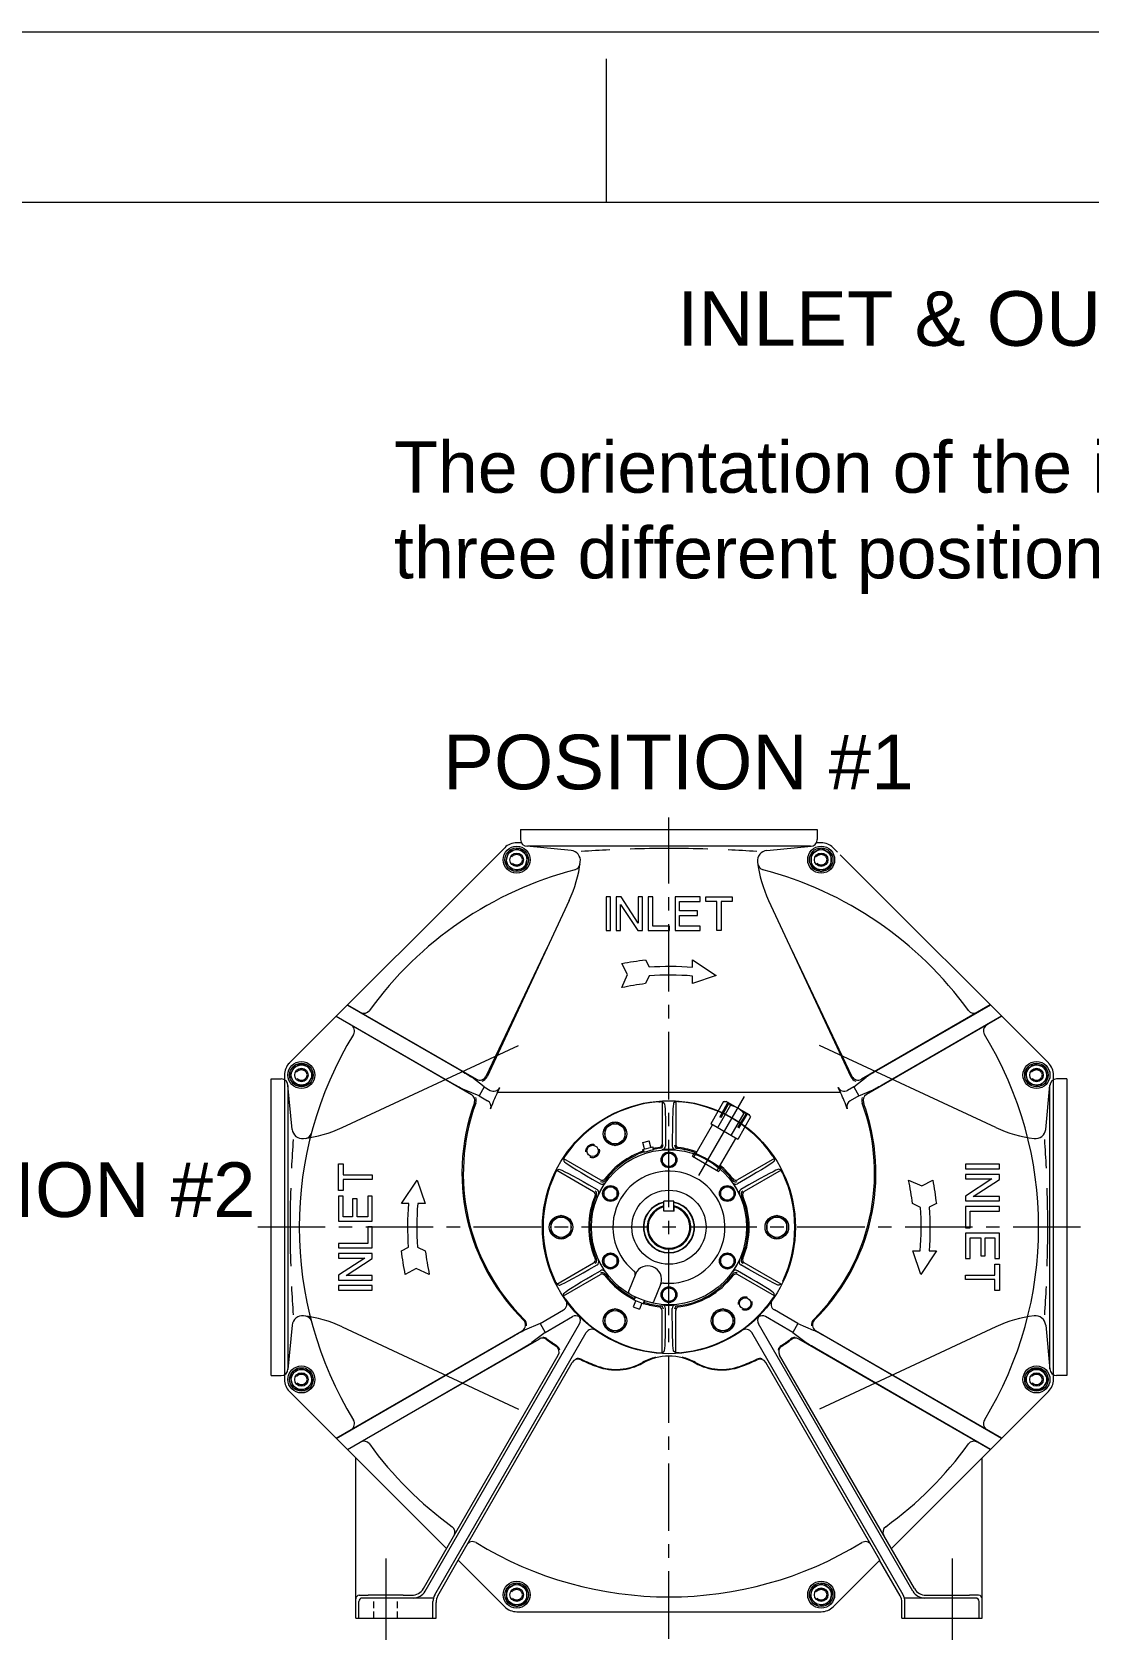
# Model space of a CAD drawing. Header units: inches. Extents: x -48 to 250, y -21 to 207.
# Drawn here: x 4.9 to 44.1, y 147.1 to 206.8 of the extents above; entities that cross this region are included whole.
import ezdxf
from ezdxf.enums import TextEntityAlignment as Align

# ---------------------------------------------------------------- set-up
doc = ezdxf.new("R2010")
doc.units = ezdxf.units.IN
doc.header["$MEASUREMENT"] = 0
doc.linetypes.add('CENTER', pattern=[2, 1.25, -0.25, 0.25, -0.25])
doc.linetypes.add('HIDDEN', pattern=[0.375, 0.25, -0.125])
for name, color, linetype, lineweight in [('CEN', 3, 'CENTER', 5), ('CEN-HIDE', 3, 'CENTER', 5), ('HID', 6, 'HIDDEN', 5), ('HID-HIDE', 6, 'HIDDEN', 5), ('OBJ', 7, 'Continuous', 5), ('TXT', 7, 'Continuous', 5)]:
    doc.layers.add(name, color=color, linetype=linetype, lineweight=lineweight)
doc.layers.add('Title Block', color=7, linetype='Continuous')
doc.styles.add('ACANSTS', font='romans.shx', dxfattribs={"height": 1})
doc.styles.add('Roman', font='romans')
doc.styles.get("Standard").update_dxf_attribs({"font": 'arial.ttf'})

# ---------------------------------------------------------------- blocks, each defined once
blk = doc.blocks.new('LONE STAR BLOWER TITLE BLOCK (SIZE A)')
at = {"layer": 'Title Block', "lineweight": 15}
for p, q in [((23.625, 18), (0, 18)), ((5.9062, 17.5), (5.9062, 17.9219)), ((23.125, 17.5), (0.5, 17.5)), ((23.125, 17.5), (0.5, 17.5))]:
    blk.add_line(p, q, dxfattribs=at)
at = {"layer": 'Title Block', "lineweight": 15, "style": 'ACANSTS'}
for tag, p, height in [('DRAWN_BY', (14.3692, 2.2855), 0.135), ('DRAWN_DATE', (15.5145, 2.2938), 0.135), ('DRAWING_SUBTITLE', (17.5134, 1.9768), 0.2025), ('CHECKED_BY', (14.3914, 1.9397), 0.135), ('CHECK_DATE', (15.4958, 1.9404), 0.135), ('DRAWING_SUBTITLE', (17.5109, 1.5494), 0.2025), ('ENGINEER', (14.3854, 1.6081), 0.135), ('ENG_DATE', (15.4868, 1.6029), 0.135), ('MANUFACTURING', (14.3811, 1.2706), 0.135), ('MFG_DATE', (15.4879, 1.2695), 0.135), ('CONTROL', (14.3811, 0.9331), 0.135), ('CONTROL_DATE', (15.4879, 0.932), 0.135), ('CAGE_CODE', (17.7275, 0.9163), 0.135), ('MODEL_FILE_NAME', (8.2952, 0.6111), 0.135), ('APPROVED_BY', (14.3698, 0.5685), 0.135), ('APPROVAL_DATE', (15.4796, 0.5615), 0.135)]:
    blk.add_attdef(tag, p, '', height=height, dxfattribs=at)
at = {"layer": 'Title Block', "lineweight": 15, "style": 'Roman', "flags": 8}
for tag, height, p in [('DWG_NUMBER', 0.2812, (18.9096, 1.1474)), ('SCALE', 0.135, (17.9035, 0.7041)), ('SHEETNUMBER', 0.135, (21.2556, 0.7041)), ('TOTA_SHEETS', 0.135, (21.8939, 0.7016))]:
    blk.add_attdef(tag, text='', height=height, dxfattribs=at).set_placement(p, align=Align.TOP_LEFT)
at = {"layer": 'Title Block', "lineweight": 15, "style": 'ACANSTS'}
blk.add_attdef('REVISION', text='', height=0.135, dxfattribs=at).set_placement((22.8495, 0.8933), align=Align.CENTER)

msp = doc.modelspace()

# ---------------------------------------------------------------- linework, layer by layer
at = {"lineweight": 5}
for p, q in [((18.658, 148.787), (17.359, 148.787)), ((38.044, 148.787), (39.658, 148.787)), ((16.895, 147.937), (19.872, 147.937)), ((37.145, 147.937), (40.122, 147.937))]:
    msp.add_line(p, q, dxfattribs=at)
at = {"layer": 'CEN', "color": 5, "linetype": 'CENTER', "lineweight": 5, "ltscale": 2}
for p, q in [((28.509, 147.179), (28.509, 177.634)), ((43.766, 162.437), (13.252, 162.437))]:
    msp.add_line(p, q, dxfattribs=at)
at = {"layer": 'CEN', "color": 5, "linetype": 'Continuous', "lineweight": 5, "ltscale": 0.75}
msp.add_line((29.617, 164.355), (31.309, 167.287), dxfattribs=at)
at = {"layer": 'CEN-HIDE', "color": 5, "linetype": 'Continuous', "lineweight": 5, "ltscale": 2}
for p, q in [((18.009, 150.155), (18.009, 147.136)), ((39.009, 150.155), (39.009, 147.136))]:
    msp.add_line(p, q, dxfattribs=at)
at = {"layer": 'HID', "color": 7, "lineweight": 5, "ltscale": 0.375}
for p, q in [((27.547, 165.325), (27.579, 165.217)), ((27.898, 165.419), (27.924, 165.309)), ((27.224, 159.742), (27.268, 159.843)), ((27.561, 159.605), (27.599, 159.709))]:
    msp.add_line(p, q, dxfattribs=at)
at = {"layer": 'HID', "color": 7, "linetype": 'Continuous', "lineweight": 5}
for p, q in [((29.379, 165.07), (29.447, 165.186)), ((30.421, 164.624), (30.354, 164.507))]:
    msp.add_line(p, q, dxfattribs=at)
at = {"layer": 'HID', "color": 7, "lineweight": 5, "ltscale": 2}
for centre in [(25.68, 165.265), (31.337, 159.608)]:
    msp.add_circle(centre, 0.25, dxfattribs=at)
at = {"layer": 'HID-HIDE', "color": 7, "linetype": 'Continuous', "lineweight": 5, "ltscale": 2}
for p, q in [((30.537, 167.104), (30.057, 166.272)), ((30.787, 166.959), (30.307, 166.128)), ((30.395, 166.516), (30.691, 167.066)), ((30.734, 167.041), (30.438, 166.491)), ((30.537, 167.104), (30.626, 167.104)), ((31.492, 166.604), (30.626, 167.104)), ((31.287, 166.671), (30.807, 165.839)), ((31.384, 166.666), (31.055, 166.135)), ((31.537, 166.526), (31.057, 165.695)), ((31.098, 166.11), (31.427, 166.641)), ((31.537, 166.526), (31.492, 166.604)), ((29.434, 165.038), (30.124, 166.233)), ((31.057, 165.695), (30.057, 166.272)), ((30.3, 164.538), (30.99, 165.733)), ((28.696, 163.407), (28.322, 163.407)), ((28.322, 163.033), (28.322, 163.407)), ((28.696, 163.033), (28.696, 163.407)), ((28.321, 163.033), (28.321, 163.227)), ((28.697, 163.033), (28.321, 163.033)), ((28.697, 163.033), (28.697, 163.227))]:
    msp.add_line(p, q, dxfattribs=at)
at = {"layer": 'HID-HIDE', "color": 7, "lineweight": 5, "ltscale": 2}
for p, q in [((24.347, 164.551), (24.437, 164.587)), ((24.597, 164.984), (24.611, 164.888))]:
    msp.add_line(p, q, dxfattribs=at)
at = {"layer": 'HID-HIDE', "color": 7, "linetype": 'Continuous', "lineweight": 5}
msp.add_line((29.379, 165.07), (30.354, 164.507), dxfattribs=at)
at = {"layer": 'HID-HIDE', "color": 7, "lineweight": 5}
for p, q in [((17.569, 147.937), (17.569, 148.655)), ((18.449, 147.937), (18.449, 148.655))]:
    msp.add_line(p, q, dxfattribs=at)
at = {"layer": 'HID-HIDE', "color": 7, "lineweight": 5, "ltscale": 2}
for centre in [(22.864, 176.064), (34.153, 176.064), (14.882, 168.081), (42.136, 168.081), (14.882, 156.792), (42.136, 156.792), (22.864, 148.809), (34.153, 148.809)]:
    msp.add_circle(centre, 0.202, dxfattribs=at)
at = {"layer": 'HID-HIDE', "color": 7, "linetype": 'Continuous', "lineweight": 5, "ltscale": 2}
for centre, radius, start, end in [((30.556, 166.849), 0.256, 25.61575, 85.61575), ((30.581, 166.026), 0.955, 42.41205, 77.58795), ((31.306, 166.416), 0.256, 34.38425, 94.38425), ((27.866, 161.323), 4.174, 52.255, 67.745), ((28.851, 163.03), 2.237, 72.91628, 74.5644), ((28.851, 163.03), 2.237, 45.4356, 47.08372), ((28.509, 162.437), 0.949, 101.36751, 78.63249), ((28.509, 162.437), 0.936, 101.52134, 78.47866), ((28.509, 162.437), 0.812, 103.31447, 76.68553), ((28.509, 162.437), 0.777, 103.99543, 76.00457)]:
    msp.add_arc(centre, radius, start, end, dxfattribs=at)
at = {"layer": 'HID-HIDE', "color": 7, "lineweight": 5, "ltscale": 2, "extrusion": (0, 0, -1)}
for centre, start_param, end_param in [((24.29, 164.434), 4.720197, 6.242823), ((24.296, 164.436), -1.562988, -0.039232)]:
    msp.add_ellipse(centre, major_axis=(0.058, 0.117), ratio=0.03491, start_param=start_param, end_param=end_param, dxfattribs=at)
at = {"layer": 'HID-HIDE', "color": 7, "lineweight": 5, "ltscale": 2}
for centre, start_param, end_param in [((24.67, 165.092), 4.720197, 6.242823), ((24.671, 165.085), -1.562988, -0.039232)]:
    msp.add_ellipse(centre, major_axis=(-0.073, -0.108), ratio=0.03491, start_param=start_param, end_param=end_param, dxfattribs=at)
at = {"layer": 'OBJ', "color": 7, "lineweight": 5}
for p, q in [((23.009, 177.187), (34.009, 177.187)), ((23.009, 177.187), (34.009, 177.187)), ((23.009, 177.187), (23.009, 176.812)), ((34.009, 177.187), (34.009, 176.812)), ((22.419, 176.509), (14.436, 168.527)), ((23.038, 176.694), (22.864, 176.694)), ((24.882, 176.405), (23.235, 176.563)), ((33.759, 176.562), (23.259, 176.562)), ((32.136, 176.405), (33.783, 176.563)), ((34.153, 176.694), (33.979, 176.694)), ((34.759, 176.349), (34.599, 176.509)), ((42.581, 168.527), (34.859, 176.249)), ((24.814, 174.555), (21.764, 168.015)), ((32.204, 174.555), (35.253, 168.015)), ((23.986, 172.78), (21.722, 168.032)), ((33.031, 172.78), (35.296, 168.032)), ((16.585, 170.675), (20.816, 168.232)), ((16.592, 170.683), (21.371, 167.923)), ((40.425, 170.683), (35.646, 167.923)), ((40.433, 170.675), (36.202, 168.232)), ((16.167, 170.258), (21.187, 167.36)), ((16.174, 170.265), (20.536, 167.747)), ((40.85, 170.258), (35.831, 167.36)), ((40.843, 170.265), (36.482, 167.747)), ((16.391, 166.132), (22.93, 169.181)), ((40.627, 166.132), (34.087, 169.181)), ((13.759, 156.937), (13.759, 167.937)), ((13.759, 156.937), (13.759, 167.937)), ((13.759, 167.937), (14.134, 167.937)), ((14.252, 168.081), (14.252, 156.792)), ((14.54, 166.063), (14.383, 167.71)), ((14.384, 167.687), (14.384, 157.187)), ((21.47, 167.312), (20.933, 167.532)), ((21.66, 167.641), (21.201, 167.996)), ((21.66, 167.641), (21.47, 167.312)), ((21.66, 167.641), (21.884, 167.512)), ((22.136, 167.409), (22.235, 167.623)), ((34.882, 167.409), (34.782, 167.623)), ((35.358, 167.641), (35.134, 167.512)), ((35.358, 167.641), (35.817, 167.996)), ((35.358, 167.641), (35.548, 167.312)), ((35.548, 167.312), (36.085, 167.532)), ((42.477, 166.063), (42.635, 167.71)), ((42.634, 157.187), (42.634, 167.687)), ((42.766, 156.792), (42.766, 168.081)), ((43.259, 167.937), (42.884, 167.937)), ((43.259, 167.937), (43.259, 156.937)), ((43.259, 167.937), (43.259, 156.937)), ((21.47, 167.312), (21.786, 167.13)), ((34.869, 167.437), (22.147, 167.437)), ((28.259, 167.098), (28.335, 167.038)), ((28.259, 167.095), (28.259, 165.519)), ((28.759, 167.098), (28.682, 167.038)), ((28.759, 167.095), (28.759, 165.519)), ((35.548, 167.312), (35.232, 167.13)), ((28.384, 165.789), (28.384, 165.444)), ((28.634, 165.789), (28.634, 165.444)), ((27.529, 165.32), (27.915, 165.424)), ((27.529, 165.32), (27.56, 165.217)), ((27.537, 165.581), (27.778, 165.646)), ((27.602, 165.34), (27.537, 165.581)), ((27.843, 165.404), (27.778, 165.646)), ((27.915, 165.424), (27.94, 165.319)), ((24.347, 164.551), (24.437, 164.587)), ((24.35, 164.549), (25.715, 163.761)), ((24.597, 164.984), (24.611, 164.888)), ((24.6, 164.982), (25.965, 164.194)), ((32.418, 164.982), (31.053, 164.194)), ((32.668, 164.549), (31.303, 163.761)), ((32.421, 164.984), (32.407, 164.888)), ((32.671, 164.551), (32.58, 164.587)), ((25.543, 164.004), (25.842, 163.832)), ((25.668, 164.221), (25.967, 164.049)), ((31.349, 164.221), (31.051, 164.049)), ((31.474, 164.004), (31.176, 163.832)), ((24.35, 160.324), (25.715, 161.112)), ((25.543, 160.869), (25.842, 161.041)), ((31.474, 160.869), (31.176, 161.041)), ((32.668, 160.324), (31.303, 161.112)), ((24.6, 159.891), (25.965, 160.679)), ((25.668, 160.652), (25.967, 160.825)), ((27.275, 160.717), (27.005, 160.048)), ((31.349, 160.652), (31.051, 160.825)), ((32.418, 159.891), (31.053, 160.679)), ((24.347, 160.322), (24.437, 160.286)), ((24.597, 159.889), (24.611, 159.986)), ((27.207, 159.749), (27.252, 159.851)), ((28.202, 160.343), (27.932, 159.674)), ((32.421, 159.889), (32.407, 159.986)), ((32.671, 160.322), (32.58, 160.286)), ((23.731, 158.867), (24.6, 159.368)), ((27.277, 159.72), (27.183, 159.489)), ((27.183, 159.489), (27.415, 159.395)), ((27.207, 159.749), (27.578, 159.599)), ((27.508, 159.627), (27.415, 159.395)), ((27.578, 159.599), (27.617, 159.704)), ((28.259, 157.779), (28.259, 159.355)), ((28.384, 159.085), (28.384, 159.429)), ((28.634, 159.085), (28.634, 159.429)), ((28.759, 157.779), (28.759, 159.355)), ((33.287, 158.867), (32.418, 159.368)), ((14.54, 158.81), (14.383, 157.163)), ((16.167, 154.615), (23.069, 158.6)), ((16.391, 158.742), (22.93, 155.692)), ((23.731, 158.867), (23.156, 158.625)), ((23.731, 158.867), (23.921, 158.538)), ((23.921, 158.538), (24.931, 159.121)), ((33.097, 158.538), (32.087, 159.121)), ((33.287, 158.867), (33.097, 158.538)), ((33.287, 158.867), (33.862, 158.625)), ((40.85, 154.615), (33.949, 158.6)), ((40.627, 158.742), (34.087, 155.692)), ((42.477, 158.81), (42.635, 157.163)), ((16.174, 154.608), (22.756, 158.408)), ((16.592, 154.191), (23.693, 158.29)), ((23.921, 158.538), (23.424, 158.161)), ((33.097, 158.538), (33.594, 158.161)), ((40.425, 154.191), (33.324, 158.29)), ((40.843, 154.608), (34.262, 158.408)), ((16.585, 154.198), (23.036, 157.923)), ((28.259, 157.775), (28.335, 157.835)), ((28.759, 157.775), (28.682, 157.835)), ((40.433, 154.198), (33.981, 157.923)), ((13.759, 156.937), (14.134, 156.937)), ((43.259, 156.937), (42.884, 156.937)), ((16.895, 147.937), (16.895, 153.887)), ((40.122, 147.937), (40.122, 153.887)), ((19.939, 148.772), (20.697, 150.085)), ((20.688, 150.095), (22.419, 148.364)), ((34.599, 148.364), (36.33, 150.095)), ((37.078, 148.772), (36.32, 150.085)), ((17.009, 147.937), (17.009, 148.557)), ((17.025, 148.787), (17.359, 148.787)), ((19.777, 148.687), (17.139, 148.687)), ((18.658, 148.787), (18.973, 148.787)), ((19.759, 147.937), (19.759, 148.553)), ((19.872, 147.937), (19.872, 148.522)), ((37.145, 147.937), (37.145, 148.522)), ((39.879, 148.687), (37.241, 148.687)), ((37.259, 147.937), (37.259, 148.553)), ((39.992, 148.787), (39.658, 148.787)), ((40.009, 147.937), (40.009, 148.557)), ((22.864, 148.179), (34.153, 148.179))]:
    msp.add_line(p, q, dxfattribs=at)
at = {"layer": 'OBJ', "lineweight": 5}
for p, q in [((19.464, 148.937), (25.193, 158.858)), ((37.553, 148.937), (31.825, 158.858)), ((19.826, 148.803), (25.441, 158.528)), ((37.192, 148.803), (31.577, 158.528)), ((19.406, 149.037), (24.405, 157.694)), ((20.688, 150.095), (24.917, 157.42)), ((36.33, 150.095), (32.101, 157.42)), ((37.611, 149.037), (32.613, 157.694)), ((14.436, 156.347), (20.263, 150.52)), ((36.755, 150.52), (42.581, 156.347))]:
    msp.add_line(p, q, dxfattribs=at)
at = {"layer": 'OBJ', "color": 7, "lineweight": 5}
for points in [[(22.976, 176.482), (22.558, 176.37), (22.446, 175.952), (22.752, 175.646), (23.17, 175.758), (23.282, 176.176)], [(34.528, 176.28), (34.153, 176.497), (33.778, 176.28), (33.778, 175.847), (34.153, 175.631), (34.528, 175.847)], [(26.342, 173.437), (26.342, 174.687), (26.175, 174.687), (26.175, 173.437)], [(27.534, 173.437), (27.534, 174.687), (27.367, 174.687), (27.367, 173.716), (26.734, 174.687), (26.55, 174.687), (26.55, 173.437), (26.717, 173.437), (26.717, 174.407), (27.35, 173.437)], [(28.525, 173.437), (28.525, 173.603), (27.909, 173.603), (27.909, 174.687), (27.742, 174.687), (27.742, 173.437)], [(29.667, 173.437), (29.667, 173.603), (28.9, 173.603), (28.9, 173.999), (29.567, 173.999), (29.567, 174.166), (28.9, 174.166), (28.9, 174.52), (29.667, 174.52), (29.667, 174.687), (28.734, 174.687), (28.734, 173.437)], [(30.284, 173.437), (30.284, 174.52), (29.875, 174.52), (29.875, 174.687), (30.859, 174.687), (30.859, 174.52), (30.45, 174.52), (30.45, 173.437)], [(14.665, 168.456), (14.449, 168.081), (14.665, 167.706), (15.098, 167.706), (15.315, 168.081), (15.098, 168.456)], [(42.554, 167.969), (42.442, 168.387), (42.024, 168.499), (41.718, 168.193), (41.83, 167.775), (42.248, 167.663)], [(26.884, 166.117), (26.509, 166.334), (26.134, 166.117), (26.134, 165.684), (26.509, 165.468), (26.884, 165.684)], [(28.259, 164.792), (28.509, 164.648), (28.759, 164.792), (28.759, 165.081), (28.509, 165.225), (28.259, 165.081)], [(17.509, 164.212), (16.425, 164.212), (16.425, 163.803), (16.259, 163.803), (16.259, 164.787), (16.425, 164.787), (16.425, 164.378), (17.509, 164.378)], [(39.509, 164.603), (40.759, 164.603), (40.759, 164.77), (39.509, 164.77)], [(26.344, 163.398), (26.594, 163.542), (26.594, 163.831), (26.344, 163.975), (26.094, 163.831), (26.094, 163.542)], [(30.424, 163.831), (30.424, 163.542), (30.674, 163.398), (30.924, 163.542), (30.924, 163.831), (30.674, 163.975)], [(39.509, 163.412), (40.759, 163.412), (40.759, 163.578), (39.788, 163.578), (40.759, 164.212), (40.759, 164.395), (39.509, 164.395), (39.509, 164.228), (40.479, 164.228), (39.509, 163.595)], [(17.509, 163.595), (17.342, 163.595), (17.342, 162.828), (16.946, 162.828), (16.946, 163.495), (16.78, 163.495), (16.78, 162.828), (16.425, 162.828), (16.425, 163.595), (16.259, 163.595), (16.259, 162.662), (17.509, 162.662)], [(24.509, 162.87), (24.134, 162.653), (24.134, 162.22), (24.509, 162.004), (24.884, 162.22), (24.884, 162.653)], [(32.509, 162.004), (32.884, 162.22), (32.884, 162.653), (32.509, 162.87), (32.134, 162.653), (32.134, 162.22)], [(39.509, 162.42), (39.675, 162.42), (39.675, 163.037), (40.759, 163.037), (40.759, 163.203), (39.509, 163.203)], [(17.509, 162.453), (17.342, 162.453), (17.342, 161.837), (16.259, 161.837), (16.259, 161.67), (17.509, 161.67)], [(39.509, 161.278), (39.675, 161.278), (39.675, 162.045), (40.071, 162.045), (40.071, 161.378), (40.238, 161.378), (40.238, 162.045), (40.592, 162.045), (40.592, 161.278), (40.759, 161.278), (40.759, 162.212), (39.509, 162.212)], [(17.509, 161.462), (16.259, 161.462), (16.259, 161.295), (17.229, 161.295), (16.259, 160.662), (16.259, 160.478), (17.509, 160.478), (17.509, 160.645), (16.538, 160.645), (17.509, 161.278)], [(26.594, 161.042), (26.594, 161.331), (26.344, 161.475), (26.094, 161.331), (26.094, 161.042), (26.344, 160.898)], [(30.674, 161.475), (30.424, 161.331), (30.424, 161.042), (30.674, 160.898), (30.924, 161.042), (30.924, 161.331)], [(39.509, 160.662), (40.592, 160.662), (40.592, 161.07), (40.759, 161.07), (40.759, 160.087), (40.592, 160.087), (40.592, 160.495), (39.509, 160.495)], [(17.509, 160.27), (16.259, 160.27), (16.259, 160.103), (17.509, 160.103)], [(28.759, 160.081), (28.509, 160.225), (28.259, 160.081), (28.259, 159.792), (28.509, 159.648), (28.759, 159.792)], [(26.134, 159.189), (26.134, 158.756), (26.509, 158.539), (26.884, 158.756), (26.884, 159.189), (26.509, 159.406)], [(30.134, 158.756), (30.509, 158.539), (30.884, 158.756), (30.884, 159.189), (30.509, 159.406), (30.134, 159.189)], [(14.463, 156.904), (14.575, 156.486), (14.994, 156.374), (15.3, 156.68), (15.188, 157.098), (14.769, 157.21)], [(42.353, 156.417), (42.569, 156.792), (42.353, 157.167), (41.92, 157.167), (41.703, 156.792), (41.92, 156.417)], [(22.489, 148.593), (22.864, 148.376), (23.239, 148.593), (23.239, 149.026), (22.864, 149.242), (22.489, 149.026)], [(34.041, 148.391), (34.46, 148.503), (34.572, 148.921), (34.265, 149.228), (33.847, 149.116), (33.735, 148.697)]]:
    msp.add_lwpolyline(points, close=True, dxfattribs=at)
for points in [[(27.77, 172.091, -0.036382), (29.384, 172.081), (29.384, 172.357), (30.259, 171.774), (29.384, 171.475), (29.384, 171.752, 0.037468), (27.771, 171.762), (27.634, 171.47, 0.021139), (26.759, 171.322), (26.978, 171.811), (26.759, 172.215, -0.01947), (27.634, 172.351)], [(18.854, 161.698, -0.036382), (18.864, 163.312), (18.589, 163.312), (19.171, 164.187), (19.47, 163.312), (19.193, 163.312, 0.037468), (19.183, 161.699), (19.476, 161.562, 0.021139), (19.624, 160.687), (19.134, 160.905), (18.731, 160.687, -0.01947), (18.594, 161.562)], [(38.163, 163.175, -0.036382), (38.153, 161.562), (38.429, 161.562), (37.846, 160.687), (37.547, 161.562), (37.824, 161.562, 0.037468), (37.835, 163.174), (37.542, 163.312, 0.021139), (37.394, 164.187), (37.883, 163.968), (38.287, 164.187, -0.01947), (38.423, 163.312)]]:
    msp.add_lwpolyline(points, format="xyb", close=True, dxfattribs=at)
for centre, radius in [((22.864, 176.064), 0.5), ((22.864, 176.064), 0.436), ((34.153, 176.064), 0.5), ((34.153, 176.064), 0.436), ((22.864, 176.064), 0.375), ((22.864, 176.064), 0.25), ((34.153, 176.064), 0.375), ((34.153, 176.064), 0.25), ((14.882, 168.081), 0.5), ((14.882, 168.081), 0.436), ((14.882, 168.081), 0.375), ((14.882, 168.081), 0.25), ((42.136, 168.081), 0.5), ((42.136, 168.081), 0.436), ((42.136, 168.081), 0.375), ((42.136, 168.081), 0.25), ((28.509, 162.437), 4.69), ((26.509, 165.901), 0.436), ((26.509, 165.901), 0.375), ((25.68, 165.265), 0.211), ((28.509, 162.437), 2.875), ((28.509, 164.937), 0.293), ((28.509, 164.937), 0.25), ((26.344, 163.687), 0.293), ((30.674, 163.687), 0.293), ((26.344, 163.687), 0.25), ((28.509, 162.437), 1.375), ((30.674, 163.687), 0.25), ((24.509, 162.437), 0.436), ((24.509, 162.437), 0.375), ((32.509, 162.437), 0.436), ((32.509, 162.437), 0.375), ((26.344, 161.187), 0.293), ((26.344, 161.187), 0.25), ((30.674, 161.187), 0.293), ((30.674, 161.187), 0.25), ((28.509, 159.937), 0.293), ((28.509, 159.937), 0.25), ((31.337, 159.608), 0.211), ((26.509, 158.972), 0.436), ((26.509, 158.972), 0.375), ((30.509, 158.972), 0.436), ((30.509, 158.972), 0.375), ((14.882, 156.792), 0.5), ((14.882, 156.792), 0.436), ((14.882, 156.792), 0.375), ((14.882, 156.792), 0.25), ((42.136, 156.792), 0.5), ((42.136, 156.792), 0.436), ((42.136, 156.792), 0.375), ((42.136, 156.792), 0.25), ((22.864, 148.809), 0.5), ((22.864, 148.809), 0.436), ((22.864, 148.809), 0.375), ((22.864, 148.809), 0.25), ((34.153, 148.809), 0.5), ((34.153, 148.809), 0.436), ((34.153, 148.809), 0.375), ((34.153, 148.809), 0.25)]:
    msp.add_circle(centre, radius, dxfattribs=at)
for centre, radius, start, end in [((22.864, 176.064), 0.63, 90, 135), ((23.259, 176.812), 0.25, 180, 270), ((28.509, 129.774), 46.709, 88.22997, 91.77003), ((33.759, 176.812), 0.25, 270, 0), ((34.153, 176.064), 0.63, 45, 90), ((20.509, 176.562), 4.75, 335, 352.96307), ((24.846, 176.027), 0.38, 352.96307, 84.53643), ((24.965, 175.938), 0.25, 284.70651, 352.02079), ((28.509, 129.774), 46.709, 92.69073, 93.99462), ((28.509, 129.774), 46.709, 86.00538, 87.30927), ((32.172, 176.027), 0.38, 95.46357, 187.03693), ((36.509, 176.562), 4.75, 187.03693, 205), ((32.052, 175.938), 0.25, 187.97921, 255.29349), ((28.509, 162.437), 13.708, 104.70651, 144.1077), ((28.509, 162.437), 13.708, 35.8923, 75.29349), ((16.601, 169.719), 0.25, 328.55291, 60), ((17.201, 170.62), 0.25, 240, 324.1077), ((39.817, 170.62), 0.25, 215.8923, 300), ((40.417, 169.719), 0.25, 120, 211.44709), ((28.509, 162.437), 13.708, 148.55291, 211.44709), ((28.509, 162.437), 13.708, 328.55291, 31.44709), ((14.882, 168.081), 0.63, 135, 180), ((42.136, 168.081), 0.63, 0, 45), ((14.134, 167.687), 0.25, 0, 90), ((21.496, 168.14), 0.25, 240, 334.50229), ((21.496, 168.14), 0.296, 285.96967, 335), ((22.009, 167.728), 0.25, 240, 334.99781), ((35.009, 167.728), 0.25, 205.00219, 300), ((35.521, 168.14), 0.296, 205, 254.03033), ((35.521, 168.14), 0.25, 205.49771, 300), ((42.884, 167.687), 0.25, 90, 180), ((28.509, 164.437), 7.674, 160.02642, 195.10728), ((28.509, 164.437), 7.625, 160.02642, 225.27485), ((21.062, 167.143), 0.25, 340.02642, 60), ((21.062, 167.143), 0.299, 340.02642, 20.01321), ((21.661, 166.913), 0.25, 340.11819, 60), ((28.509, 164.437), 7.032, 154.99781, 160.11819), ((28.509, 162.437), 4.668, 94.5972, 145.4028), ((28.509, 162.437), 4.668, 34.5972, 85.4028), ((28.509, 164.437), 7.625, 314.72515, 19.97358), ((28.509, 164.437), 7.032, 19.88181, 25.00219), ((35.357, 166.913), 0.25, 120, 199.88181), ((35.956, 167.143), 0.299, 159.98679, 199.97358), ((35.956, 167.143), 0.25, 120, 199.97358), ((28.509, 164.437), 7.674, 18.08584, 19.97358), ((28.509, 164.437), 7.674, 344.89272, 18.08584), ((14.918, 166.1), 0.38, 185.46357, 277.03693), ((14.383, 170.437), 4.75, 277.03693, 295), ((15.008, 165.98), 0.25, 277.97921, 345.29349), ((42.634, 170.437), 4.75, 245, 262.96307), ((42.099, 166.1), 0.38, 262.96307, 354.53643), ((61.171, 162.437), 46.709, 176.00538, 177.30927), ((28.509, 162.437), 2.975, 108.81294, 142.97115), ((28.509, 162.437), 2.975, 97.02885, 101.18706), ((28.509, 162.437), 2.945, 96.53425, 101.166), ((28.129, 165.519), 0.13, 277.02885, 0), ((28.159, 165.492), 0.13, 276.53425, 0), ((28.254, 165.444), 0.13, 274.84652, 0), ((28.509, 162.437), 2.888, 85.15348, 94.84652), ((28.764, 165.444), 0.13, 180, 265.15348), ((28.845, 165.48), 0.13, 180, 263.6961), ((28.889, 165.519), 0.13, 180, 262.97115), ((28.509, 162.437), 2.932, 69.82037, 83.6961), ((28.509, 162.437), 2.975, 69.67428, 82.97115), ((-4.154, 162.437), 46.709, 2.69073, 3.99462), ((28.509, 162.437), 2.932, 117.18251, 143.6961), ((28.509, 162.437), 2.932, 36.3039, 50.17963), ((28.509, 162.437), 2.975, 37.02885, 50.32572), ((28.509, 162.437), 4.668, 154.5972, 205.4028), ((28.509, 162.437), 2.888, 145.15348, 154.84652), ((26.03, 164.307), 0.13, 240, 322.97115), ((26.032, 164.161), 0.13, 240, 325.15348), ((26.042, 164.249), 0.13, 240, 323.6961), ((28.509, 162.437), 2.079, 264.57356, 231.42644), ((30.976, 164.249), 0.13, 216.3039, 300), ((28.509, 162.437), 2.888, 25.15348, 34.84652), ((30.986, 164.161), 0.13, 214.84652, 300), ((30.988, 164.307), 0.13, 217.02885, 300), ((28.509, 162.437), 4.668, 334.5972, 25.4028), ((61.171, 162.437), 46.709, 178.22997, 181.77003), ((28.509, 162.437), 2.975, 157.02885, 202.97115), ((28.509, 162.437), 2.932, 156.3039, 203.6961), ((25.65, 163.649), 0.13, 337.02885, 60), ((25.705, 163.667), 0.13, 336.3039, 60), ((25.777, 163.719), 0.13, 334.84652, 60), ((31.241, 163.719), 0.13, 120, 205.15348), ((31.312, 163.667), 0.13, 120, 203.6961), ((28.509, 162.437), 2.932, 336.3039, 23.6961), ((31.368, 163.649), 0.13, 120, 202.97115), ((28.509, 162.437), 2.975, 337.02885, 22.97115), ((-4.154, 162.437), 46.709, 358.22997, 1.77003), ((28.49, 164.459), 7.662, 195.30582, 225.49197), ((28.527, 164.459), 7.662, 314.50803, 344.69418), ((25.65, 161.225), 0.13, 300, 22.97115), ((25.705, 161.206), 0.13, 300, 23.6961), ((25.777, 161.154), 0.13, 300, 25.15348), ((28.509, 162.437), 2.888, 205.15348, 214.84652), ((28.509, 162.437), 2.888, 325.15348, 334.84652), ((31.241, 161.154), 0.13, 154.84652, 240), ((31.312, 161.206), 0.13, 156.3039, 240), ((31.368, 161.225), 0.13, 157.02885, 240), ((26.03, 160.566), 0.13, 37.02885, 120), ((26.032, 160.712), 0.13, 34.84652, 120), ((26.042, 160.624), 0.13, 36.3039, 120), ((28.509, 162.437), 2.975, 217.02885, 244.15243), ((28.509, 162.437), 2.932, 216.3039, 244.12105), ((27.132, 160.71), 0.13, 338, 51.42644), ((28.509, 162.437), 2.932, 276.3039, 323.6961), ((28.509, 162.437), 2.975, 277.02885, 322.97115), ((30.976, 160.624), 0.13, 60, 143.6961), ((30.986, 160.712), 0.13, 60, 145.15348), ((30.988, 160.566), 0.13, 60, 142.97115), ((61.171, 162.437), 46.709, 182.69073, 183.99462), ((28.509, 162.437), 4.668, 214.5972, 265.4028), ((27.063, 160.025), 0.063, 158, 239.05969), ((28.3, 160.238), 0.13, 84.57356, 158), ((28.509, 162.437), 4.668, 274.5972, 325.4028), ((-4.154, 162.437), 46.709, 356.00538, 357.30927), ((24.475, 159.585), 0.25, 300, 35.2582), ((28.509, 162.437), 2.975, 251.84757, 262.97115), ((28.509, 162.437), 2.932, 251.87895, 263.6961), ((27.873, 159.697), 0.063, 256.94031, 338), ((28.129, 159.355), 0.13, 0, 82.97115), ((28.173, 159.394), 0.13, 0, 83.6961), ((28.254, 159.429), 0.13, 0, 85.15348), ((28.509, 162.437), 2.888, 265.15348, 274.84652), ((28.764, 159.429), 0.13, 94.84652, 180), ((28.845, 159.394), 0.13, 96.3039, 180), ((28.889, 159.355), 0.13, 97.02885, 180), ((32.543, 159.585), 0.25, 144.7418, 240), ((14.918, 158.774), 0.38, 82.96307, 174.53643), ((14.383, 154.437), 4.75, 65, 82.96307), ((15.008, 158.893), 0.25, 14.70651, 82.02079), ((22.944, 158.817), 0.25, 300, 45.49197), ((22.944, 158.817), 0.284, 352.73932, 45.47864), ((25.056, 158.904), 0.25, 57.97986, 120), ((24.976, 158.983), 0.25, 330, 32.02014), ((25.657, 158.403), 0.25, 54.7418, 150), ((31.36, 158.403), 0.25, 30, 125.2582), ((32.041, 158.983), 0.25, 147.97986, 210), ((31.962, 158.904), 0.25, 60, 122.02014), ((34.074, 158.817), 0.284, 134.52136, 187.26068), ((34.074, 158.817), 0.25, 134.50803, 240), ((42.634, 154.437), 4.75, 97.03693, 115), ((42.099, 158.774), 0.38, 5.46357, 97.03693), ((23.818, 158.074), 0.25, 53.8074, 120), ((23.818, 158.074), 0.28, 53.41, 86.705), ((28.49, 164.459), 7.662, 233.8074, 237.06085), ((28.509, 164.437), 7.625, 233.61002, 236.85272), ((24.188, 157.819), 0.25, 330, 57.06085), ((24.188, 157.819), 0.278, 13.52504, 57.05007), ((32.829, 157.819), 0.278, 122.94993, 166.47496), ((32.829, 157.819), 0.25, 122.93915, 210), ((28.509, 164.437), 7.625, 303.1334, 306.38998), ((28.527, 164.459), 7.662, 302.93915, 306.1926), ((33.199, 158.074), 0.28, 93.295, 126.59), ((33.199, 158.074), 0.25, 60, 126.1926), ((25.133, 157.295), 0.25, 64.8924, 150), ((25.133, 157.295), 0.274, 64.52002, 107.26001), ((28.49, 164.459), 7.662, 244.8924, 249.7846), ((28.509, 164.437), 7.625, 244.70827, 249.59637), ((26.548, 159.165), 2.022, 249.59637, 299.35786), ((26.548, 159.165), 2, 249.59637, 299.35786), ((28.509, 155.678), 2, 104.36151, 119.35786), ((28.509, 155.678), 1.978, 60.64214, 119.35786), ((28.509, 155.678), 2, 60.64214, 75.63849), ((30.47, 159.165), 2.022, 240.64214, 290.40363), ((30.47, 159.165), 2, 240.64214, 290.40363), ((28.509, 164.437), 7.625, 290.40363, 295.29173), ((28.527, 164.459), 7.662, 290.2154, 295.1076), ((31.884, 157.295), 0.274, 72.73999, 115.47998), ((31.884, 157.295), 0.25, 30, 115.1076), ((14.134, 157.187), 0.25, 270, 0), ((14.882, 156.792), 0.63, 180, 225), ((42.136, 156.792), 0.63, 315, 0), ((42.884, 157.187), 0.25, 180, 270), ((16.601, 155.154), 0.25, 300, 31.44709), ((40.417, 155.154), 0.25, 148.55291, 240), ((17.201, 154.253), 0.25, 35.8923, 120), ((39.817, 154.253), 0.25, 60, 144.1077), ((28.509, 162.437), 13.708, 215.8923, 234.1077), ((28.509, 162.437), 13.708, 305.8923, 324.1077), ((20.326, 151.129), 0.25, 330, 54.1077), ((36.692, 151.129), 0.25, 125.8923, 210), ((21.227, 150.528), 0.25, 58.55291, 150), ((28.509, 162.437), 13.708, 238.55291, 301.44709), ((35.791, 150.528), 0.25, 30, 121.44709), ((17.025, 148.657), 0.13, 90, 180), ((17.139, 148.557), 0.13, 90, 180), ((18.973, 149.287), 0.5, 270, 330), ((19.031, 149.187), 0.5, 270, 330), ((20.259, 148.553), 0.5, 150, 180), ((20.372, 148.522), 0.5, 150, 180), ((36.645, 148.522), 0.5, 0, 30), ((36.759, 148.553), 0.5, 0, 30), ((37.986, 149.187), 0.5, 210, 270), ((38.044, 149.287), 0.5, 210, 270), ((39.879, 148.557), 0.13, 0, 90), ((39.992, 148.657), 0.13, 0, 90), ((22.864, 148.809), 0.63, 225, 270), ((34.153, 148.809), 0.63, 270, 315)]:
    msp.add_arc(centre, radius, start, end, dxfattribs=at)
at = {"layer": 'OBJ', "color": 7, "lineweight": 5, "extrusion": (0, 0, -1)}
for centre, major_axis, ratio, start_param, end_param in [((20.807, 168.218), (0.405, -0.234), 0.036348, 4.712389, 6.020314), ((36.473, 167.762), (-0.405, -0.234), 0.036348, 4.712389, 6.020314), ((28.129, 167.089), (0.13, 0.009), 0.03491, 4.720197, 6.242823), ((28.134, 167.085), (0.13, 0.009), 0.03491, -1.562988, -0.039232), ((28.334, 165.789), (0, -1.25), 0.040064, 3.172998, 4.712389), ((27.75, 165.268), (-0.19, -0.051), 0.066127, 3.141593, 6.283185), ((24.29, 164.434), (0.058, 0.117), 0.03491, 4.720197, 6.242823), ((24.296, 164.436), (0.058, 0.117), 0.03491, -1.562988, -0.039232), ((25.518, 163.961), (1.083, -0.625), 0.040064, 3.172998, 4.712389), ((31.324, 164.264), (-1.083, -0.625), 0.040064, 3.172998, 4.712389), ((32.347, 165.085), (0.073, -0.108), 0.03491, -1.562988, -0.039232), ((32.348, 165.092), (0.073, -0.108), 0.03491, 4.720197, 6.242823), ((25.693, 160.609), (1.083, 0.625), 0.040064, 3.172998, 4.712389), ((31.499, 160.912), (-1.083, 0.625), 0.040064, 3.172998, 4.712389), ((24.671, 159.788), (-0.073, 0.108), 0.03491, -1.562988, -0.039232), ((24.67, 159.781), (-0.073, 0.108), 0.03491, 4.720197, 6.242823), ((22.764, 158.393), (0.41, 0.236), 0.035942, 4.712389, 6.005063), ((28.684, 159.085), (0, 1.25), 0.040064, 3.172998, 4.712389), ((33.99, 157.937), (-0.41, 0.236), 0.035942, 4.712389, 6.005063), ((28.884, 157.788), (-0.13, -0.009), 0.03491, -1.562988, -0.039232), ((28.889, 157.784), (-0.13, -0.009), 0.03491, 4.720197, 6.242823)]:
    msp.add_ellipse(centre, major_axis=major_axis, ratio=ratio, start_param=start_param, end_param=end_param, dxfattribs=at)
at = {"layer": 'OBJ', "color": 7, "lineweight": 5}
for centre, major_axis, ratio, start_param, end_param in [((36.21, 168.218), (-0.405, -0.234), 0.036348, 4.712389, 6.020314), ((20.544, 167.762), (0.405, -0.234), 0.036348, 4.712389, 6.020314), ((28.684, 165.789), (0, -1.25), 0.040064, 3.172998, 4.712389), ((28.884, 167.085), (-0.13, 0.009), 0.03491, -1.562988, -0.039232), ((28.889, 167.089), (-0.13, 0.009), 0.03491, 4.720197, 6.242823), ((27.758, 165.238), (0.474, 0.138), 0.091136, 1.979166, 3.006393), ((24.67, 165.092), (-0.073, -0.108), 0.03491, 4.720197, 6.242823), ((24.671, 165.085), (-0.073, -0.108), 0.03491, -1.562988, -0.039232), ((25.693, 164.264), (1.083, -0.625), 0.040064, 3.172998, 4.712389), ((27.167, 165.05), (0.12, 0.058), 0.045475, 4.71238, 6.180605), ((31.499, 163.961), (-1.083, -0.625), 0.040064, 3.172998, 4.712389), ((32.722, 164.436), (-0.058, 0.117), 0.03491, -1.562988, -0.039232), ((32.728, 164.434), (-0.058, 0.117), 0.03491, 4.720197, 6.242823), ((27.739, 160.53), (-0.464, 0.187), 0.937721, 3.141593, 6.283185), ((24.29, 160.44), (0.058, -0.117), 0.03491, 4.720197, 6.242823), ((24.296, 160.437), (0.058, -0.117), 0.03491, -1.562988, -0.039232), ((25.518, 160.912), (1.083, 0.625), 0.040064, 3.172998, 4.712389), ((31.324, 160.609), (-1.083, 0.625), 0.040064, 3.172998, 4.712389), ((32.347, 159.788), (0.073, 0.108), 0.03491, -1.562988, -0.039232), ((32.348, 159.781), (0.073, 0.108), 0.03491, 4.720197, 6.242823), ((28.334, 159.085), (0, 1.25), 0.040064, 3.172998, 4.712389), ((34.253, 158.393), (-0.41, 0.236), 0.035942, 4.712389, 6.005063), ((23.028, 157.937), (0.41, 0.236), 0.035942, 4.712389, 6.005063), ((28.129, 157.784), (0.13, -0.009), 0.03491, 4.720197, 6.242823), ((28.134, 157.788), (0.13, -0.009), 0.03491, -1.562988, -0.039232)]:
    msp.add_ellipse(centre, major_axis=major_axis, ratio=ratio, start_param=start_param, end_param=end_param, dxfattribs=at)

# ---------------------------------------------------------------- block references
at = {"xscale": 12.62788581092365, "yscale": 12.62788581092365, "zscale": 12.62788581092365}
msp.add_blockref('LONE STAR BLOWER TITLE BLOCK (SIZE A)', (-48.393, -20.549), dxfattribs=at)

# ---------------------------------------------------------------- texts
at = {"lineweight": 5, "insert": (18.316, 191.578), "char_height": 1.90464, "attachment_point": 1}
msp.add_mtext_dynamic_manual_height_columns('The orientation of the inlet and outlet is selectable from any of the \\Pthree different positions, as viewed when facing the exterior of the part:', width=98.4601, gutter_width=1, heights=[0], dxfattribs=at)
at = {"layer": 'TXT', "color": 18, "lineweight": 5, "true_color": 0x4c0000}
msp.add_text('INLET & OUTLET ORIENTATION OPTIONS', height=2.025, dxfattribs=at).set_placement((56.947, 195.122), align=Align.CENTER)
at = {"layer": 'TXT', "lineweight": 5}
for s, p in [('POSITION #1', (28.857, 178.677)), ('POSITION #2', (4.455, 162.817))]:
    msp.add_text(s, height=2.025, dxfattribs=at).set_placement(p, align=Align.CENTER)

doc.saveas('drawing.dxf')
